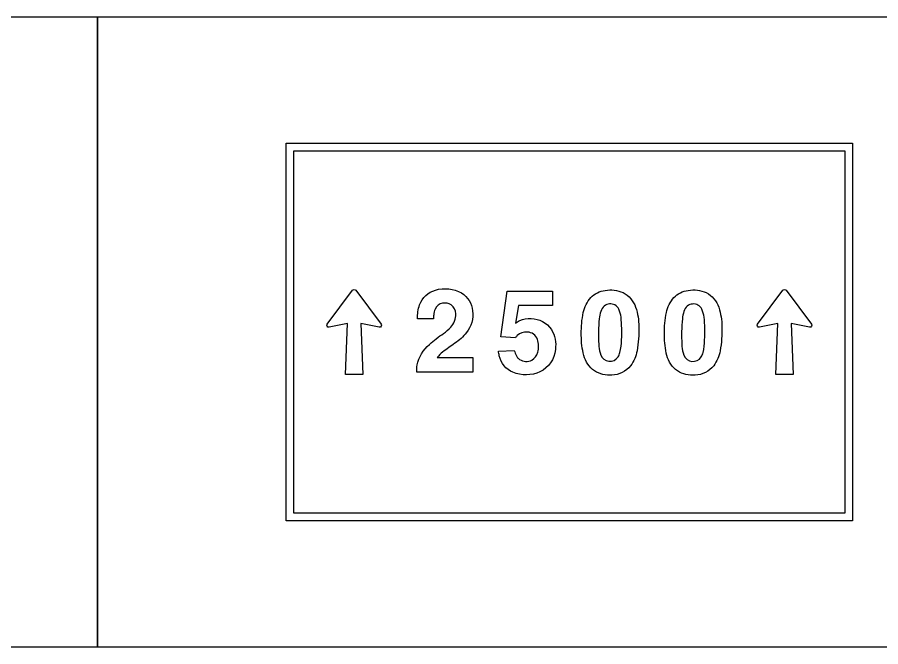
# Model space of a CAD drawing. Extents: x 0 to 4500, y -1000 to 1500.
# Drawn here: x 1373 to 2745, y -1000 to 0 of the extents above; entities that cross this region are included whole.
import ezdxf

# ---------------------------------------------------------------- set-up
doc = ezdxf.new("R2010")
doc.units = 0
doc.header["$MEASUREMENT"] = 0

msp = doc.modelspace()

# ---------------------------------------------------------------- linework, layer by layer
for points in [[(0.0001, -999.9998), (1500, -999.9998), (1500, 0.0001), (0.0001, 0.0001)], [(1500, -999.9998), (3000, -999.9998), (3000, 0.0001), (1500, 0.0001)], [(1800, -799.9999), (1800, -199.9999), (2700, -199.9999), (2700, -799.9999)], [(1812, -787.9999), (1812, -211.9999), (2688, -211.9999), (2688, -787.9999)]]:
    msp.add_lwpolyline(points, close=True)
for points in [[(1894.05, -567.4999), (1897.54, -486.6299), (1868.16, -492.4009, -0.310761), (1864.89, -490.9879, -0.310761), (1865.05, -487.4369), (1905.49, -433.7519, -0.235503), (1908, -432.4999, -0.235503), (1910.51, -433.7519), (1950.95, -487.4369, -0.310761), (1951.11, -490.9859, -0.310761), (1947.85, -492.3979), (1918.44, -486.6299), (1921.92, -567.4999), (1907.99, -567.4999)], [(2007.54, -563.6899, -0.0640343), (2008.22, -552.3869, -0.161687), (2027.56, -519.6929, -0.0283718), (2050.15, -502.2049, 0.0545111), (2061.43, -492.5219, 0.192461), (2069.51, -471.1739, 0.234238), (2062.18, -456.9269, 0.196223), (2048.5, -454.3469, 0.252425), (2036.67, -463.6239, 0.0856617), (2034.43, -472.8159, 0.0202329), (2034.05, -479.1289), (2008.86, -479.1289, -0.0983795), (2012.12, -456.8209, -0.245047), (2037.05, -433.5319, -0.207102), (2078.62, -438.0319, -0.233443), (2096.15, -466.2899, -0.20961), (2086.34, -500.9459, -0.0785124), (2068.02, -517.9439, 0.0107372), (2048.68, -531.8709, 0.0665092), (2040.1, -540.5289), (2096.53, -540.5289), (2096.53, -563.6899)], [(2137.22, -530.2839), (2162.57, -529.3239, 0.0452719), (2166.03, -538.0889, 0.0567733), (2168.59, -541.7999, 0.070207), (2170.98, -543.6769, 0.264984), (2190.43, -544.7009, 0.20748), (2199.83, -532.2239, 0.147389), (2199.21, -511.6859, 0.308532), (2183.35, -500.1269, 0.215743), (2167.27, -505.6509, 0.028781), (2164.37, -509.0199), (2141.35, -507.9329), (2150.97, -435.2079), (2223.35, -435.2079), (2223.35, -457.8139), (2169.12, -457.8139), (2164.28, -485.9019, -0.0211252), (2171.25, -481.8289, -0.121371), (2189.25, -478.6719, -0.244671), (2221.54, -495.9259, -0.173069), (2227.79, -527.8519, -0.256779), (2203.39, -563.4899, -0.199585), (2160.44, -564.0659, -0.245625), (2138.69, -537.6629, -0.0170062)], [(2269, -502.9759, -0.0563084), (2272.27, -469.0449, -0.130301), (2284.25, -445.3929, -0.174843), (2306.84, -433.8339, -0.147552), (2335.52, -437.4169, -0.192146), (2355.4, -460.7269, -0.0833996), (2360.39, -491.5239, -0.0545507), (2357.68, -529.7419, -0.116773), (2347.38, -553.5429, -0.221099), (2317.76, -568.4929, -0.162564), (2289.97, -561.7319, -0.174743), (2273.08, -537.2059, -0.0640867), (2269.05, -505.5139)], [(2401.07, -503.0309, -0.0563084), (2404.34, -469.0999, -0.130301), (2416.32, -445.4479, -0.174843), (2438.91, -433.8889, -0.147552), (2467.59, -437.4719, -0.192146), (2487.47, -460.7829, -0.0833996), (2492.46, -491.5789, -0.0545507), (2489.75, -529.7969, -0.116773), (2479.45, -553.5979, -0.221099), (2449.83, -568.5479, -0.162564), (2422.04, -561.7869, -0.174743), (2405.15, -537.2609, -0.0640867), (2401.12, -505.5689)], [(2578.05, -567.4999), (2581.54, -486.6299), (2552.16, -492.4009, -0.310761), (2548.89, -490.9879, -0.310761), (2549.05, -487.4369), (2589.49, -433.7519, -0.235503), (2592, -432.4999, -0.235503), (2594.51, -433.7519), (2634.95, -487.4369, -0.310761), (2635.11, -490.9859, -0.310761), (2631.85, -492.3979), (2602.44, -486.6299), (2605.92, -567.4999), (2591.99, -567.4999)], [(2296.75, -519.4619, 0.0124589), (2297.03, -522.8739, 0.0668192), (2300.06, -536.5869, 0.615362), (2327.55, -539.6159, 0.0726881), (2330.49, -532.5779, 0.0588562), (2333.03, -512.4449, 0.0389037), (2332.15, -476.2749, 0.084671), (2328.59, -463.6699, 0.156013), (2322.41, -457.1019, 0.143208), (2313.92, -455.5019, 0.172584), (2305.41, -458.8509, 0.132565), (2300.03, -467.2529, 0.0498315), (2297.58, -478.9829, 0.0368731)], [(2428.82, -519.5169, 0.0124589), (2429.1, -522.9289, 0.0668192), (2432.12, -536.6429, 0.615362), (2459.61, -539.6709, 0.0726881), (2462.56, -532.6329, 0.0588562), (2465.1, -512.4999, 0.0389037), (2464.22, -476.3299, 0.084671), (2460.66, -463.7259, 0.156013), (2454.47, -457.1569, 0.143208), (2445.99, -455.5569, 0.172584), (2437.48, -458.9059, 0.132565), (2432.1, -467.3089, 0.0498315), (2429.65, -479.0379, 0.0368731)]]:
    msp.add_lwpolyline(points, format="xyb", close=True)

doc.saveas('drawing.dxf')
